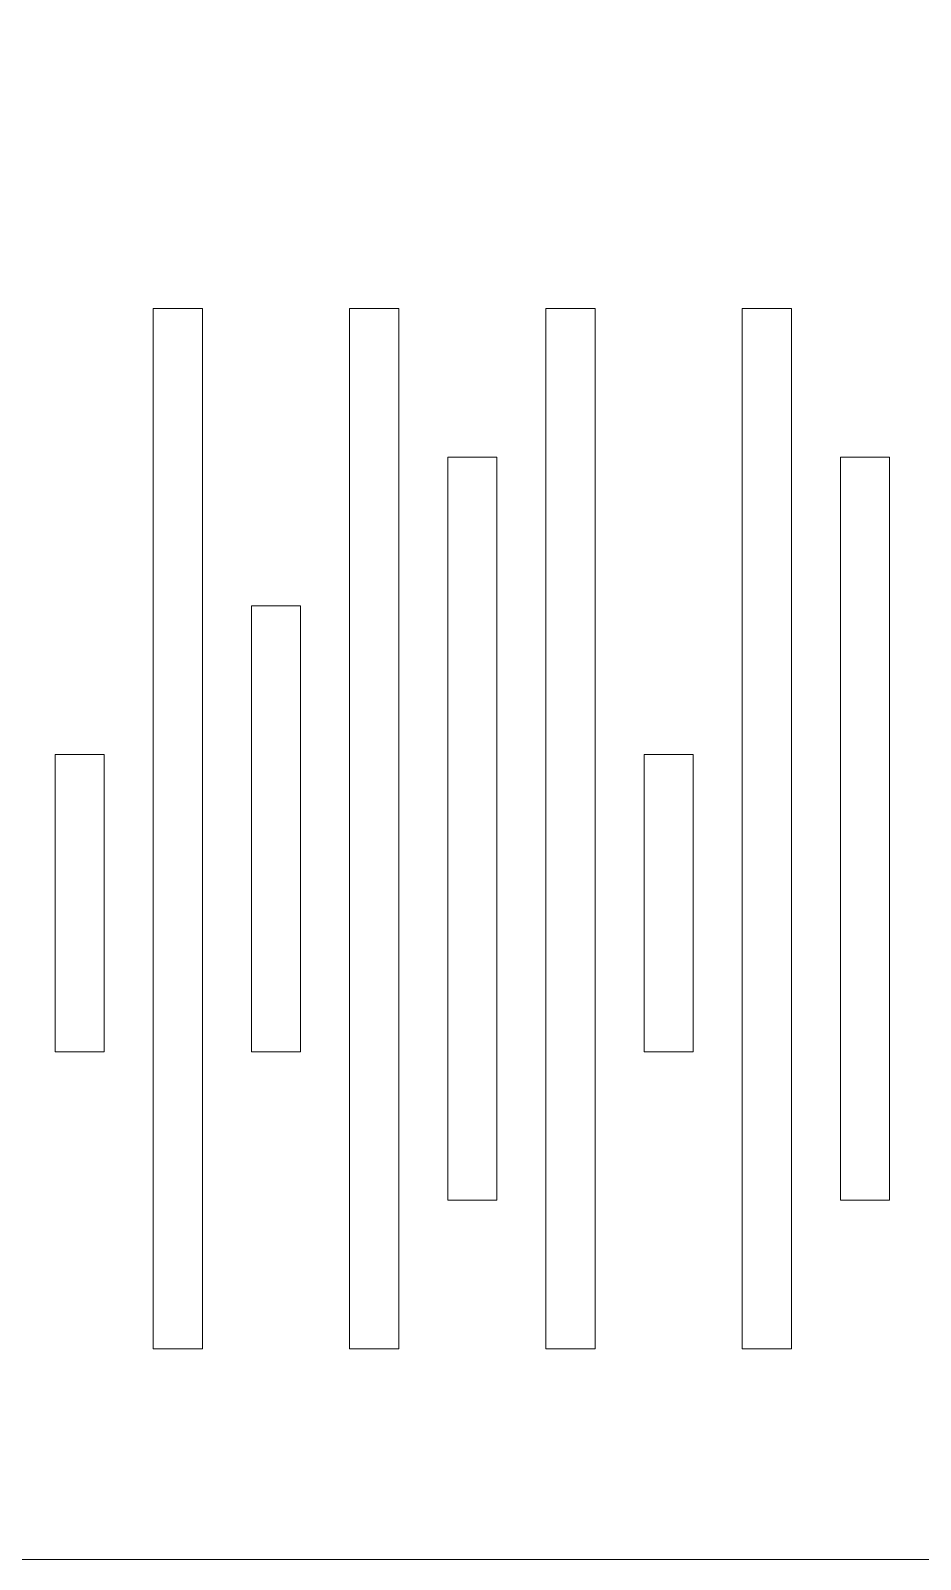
# Model space of a CAD drawing. Header units: metres. Extents: x -2538 to 7610, y -1082 to -498.
# Drawn here: x 2188.8 to 2326.2, y -1081.9 to -845.8 of the extents above; entities that cross this region are included whole.
import ezdxf

# ---------------------------------------------------------------- set-up
doc = ezdxf.new("R2010")
doc.units = ezdxf.units.M
doc.linetypes.add('AUSGEZOGEN', pattern=[0])
doc.layers.add('Allgemein01', color=7, linetype='AUSGEZOGEN', lineweight=13)
doc.layers.add('Standard', color=7, linetype='AUSGEZOGEN', lineweight=25)

msp = doc.modelspace()

# ---------------------------------------------------------------- linework, layer by layer
at = {"layer": 'Allgemein01', "color": 7, "linetype": 'AUSGEZOGEN', "lineweight": 13}
for points in [[(2207.71, -888.71), (2215.29, -888.71), (2215.29, -1049.37), (2207.71, -1049.37), (2207.71, -888.71)], [(2238.03, -888.71), (2245.61, -888.71), (2245.61, -1049.37), (2238.03, -1049.37), (2238.03, -888.71)], [(2268.35, -888.71), (2275.93, -888.71), (2275.93, -1049.37), (2268.35, -1049.37), (2268.35, -888.71)], [(2298.67, -888.71), (2306.25, -888.71), (2306.25, -1049.37), (2298.67, -1049.37), (2298.67, -888.71)], [(2253.19, -911.66), (2260.77, -911.66), (2260.77, -1026.42), (2253.19, -1026.42), (2253.19, -911.66)], [(2313.83, -911.66), (2321.41, -911.66), (2321.41, -1026.42), (2313.83, -1026.42), (2313.83, -911.66)], [(2222.87, -934.61), (2230.45, -934.61), (2230.45, -1003.47), (2222.87, -1003.47), (2222.87, -934.61)], [(2192.55, -957.56), (2200.13, -957.56), (2200.13, -1003.47), (2192.55, -1003.47), (2192.55, -957.56)], [(2283.51, -957.56), (2291.09, -957.56), (2291.09, -1003.47), (2283.51, -1003.47), (2283.51, -957.56)]]:
    msp.add_lwpolyline(points, close=True, dxfattribs=at)
at = {"layer": 'Standard', "color": 7, "linetype": 'AUSGEZOGEN', "lineweight": 13}
msp.add_lwpolyline([(1908.21, -1081.87), (2470.21, -1081.87), (2470.21, -519.87), (1908.21, -519.87), (1908.21, -1081.87)], close=True, dxfattribs=at)

doc.saveas('drawing.dxf')
